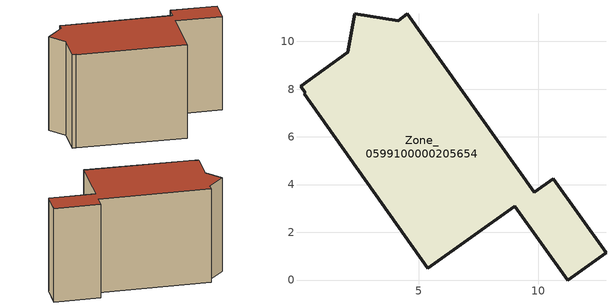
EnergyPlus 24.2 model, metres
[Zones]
Zone_0599100000205654
 floor ground (C_G): 4.15,10.87 4.53,11.15 9.84,3.68 10.64,4.25 12.85,1.15 11.24,0 9.03,3.1 5.39,0.5 0.2,7.81 0.24,7.85 0.05,8.12 2.03,9.54 2.32,11.15 z0
 wall outside (C_F): 11.24,0 12.85,1.15 10.64,4.25 9.84,3.68 4.53,11.15 4.15,10.87 2.32,11.15 2.03,9.54 0.05,8.12 0.24,7.85 0.2,7.81 5.39,0.5 9.03,3.1 11.24,0 z0:8.22
 roof outside (C_R): 0.2,7.81 5.39,0.5 9.03,3.1 11.24,0 12.85,1.15 10.64,4.25 9.84,3.68 4.53,11.15 4.15,10.87 2.32,11.15 2.03,9.54 0.05,8.12 0.24,7.85 z8.22
[BUILDING]
Pand.0599100000205654: North Axis=0; Terrain=City; Loads Convergence Tolerance Value=0.04; Temperature Convergence Tolerance Value=0.4; Solar Distribution=FullExterior; Maximum Number of Warmup Days=25; Minimum Number of Warmup Days=1
[Site:Location]
Rotterdam.The.Hague.AP_ZH_NLD Design_Conditions: Latitude=51.96; Longitude=4.45; Time Zone=1; Elevation=-4.5
[SITE:GROUNDTEMPERATURE:BUILDINGSURFACE]
18, 18, 18, 18, 18, 18, 18, 18, 18, 18, 18, 18
[MATERIAL] Thermal Absorptance=0.9; Solar Absorptance=0.7; Visible Absorptance=0.7
Name | Roughness | Thickness | Conductivity | Density | Specific Heat
G.TI.1975-1991 | MediumSmooth | 0.15 | 0.288461 | 540 | 1210
F.TI.1975-1991 | Rough | 0.3 | 0.230769 | 1920 | 840
R.TI.1975-1991 | MediumRough | 0.2 | 0.153846 | 1500 | 1000
[CONSTRUCTION]
C_G: G.TI.1975-1991
C_F: F.TI.1975-1991
C_R: R.TI.1975-1991
[ZONE]
Zone_0599100000205654: Type=1; Multiplier=1; Ceiling Height=Autocalculate; Volume=Autocalculate; Floor Area=autocalculate; Part of Total Floor Area=Yes
[ZONEINFILTRATION:DESIGNFLOWRATE]
Infil_Zone_0599100000205654: Zone or ZoneList or Space or SpaceList=Zone_0599100000205654; Schedule=AlwaysOn; Design Flow Rate Calculation Method=Flow/Area; Flow Rate per Floor Area=0.003; Constant Term Coefficient=1; Temperature Term Coefficient=0; Velocity Term Coefficient=0; Velocity Squared Term Coefficient=0
[HVACTEMPLATE:ZONE:IDEALLOADSAIRSYSTEM]
Zone_0599100000205654: Maximum Heating Supply Air Temperature=50; Minimum Cooling Supply Air Temperature=13; Maximum Heating Supply Air Humidity Ratio=0.0156; Minimum Cooling Supply Air Humidity Ratio=0.0077; Heating Limit=NoLimit; Cooling Limit=NoLimit; Dehumidification Control Type=ConstantSensibleHeatRatio; Cooling Sensible Heat Ratio=0.7; Dehumidification Setpoint=60; Humidification Control Type=None; Humidification Setpoint=30; Outdoor Air Method=None; Outdoor Air Flow Rate per Person=0.00944; Outdoor Air Flow Rate per Zone Floor Area=0; Outdoor Air Flow Rate per Zone=0; Demand Controlled Ventilation Type=None; Outdoor Air Economizer Type=NoEconomizer; Heat Recovery Type=None; Sensible Heat Recovery Effectiveness=0.7; Latent Heat Recovery Effectiveness=0.65
[ZONECONTROL:THERMOSTAT]
ThermostatControl_Zone_0599100000205654: Zone or ZoneList=Zone_0599100000205654; Control Type Schedule=DualSetpointControlType; Control 1=Thermostat_Zone_0599100000205654; Temperature Difference Between Cutout And Setpoint=0
[THERMOSTATSETPOINT:DUALSETPOINT]
Thermostat_Zone_0599100000205654: Heating Setpoint Temperature Schedule=HeatingSetpoint_Zone_0599100000205654; Cooling Setpoint Temperature Schedule=CoolingSetpoint_Zone_0599100000205654
[SCHEDULE:COMPACT]
HeatingSetpoint_Zone_0599100000205654: Through: 12/31, For: AllDays, Until: 24:00, 21
CoolingSetpoint_Zone_0599100000205654: Through: 12/31, For: AllDays, Until: 24:00, 24
DualSetpointControlType: Through: 12/31, For: AllDays, Until: 24:00, 4
AlwaysOn: Through: 12/31, For: AllDays, Until: 24:00, 1
